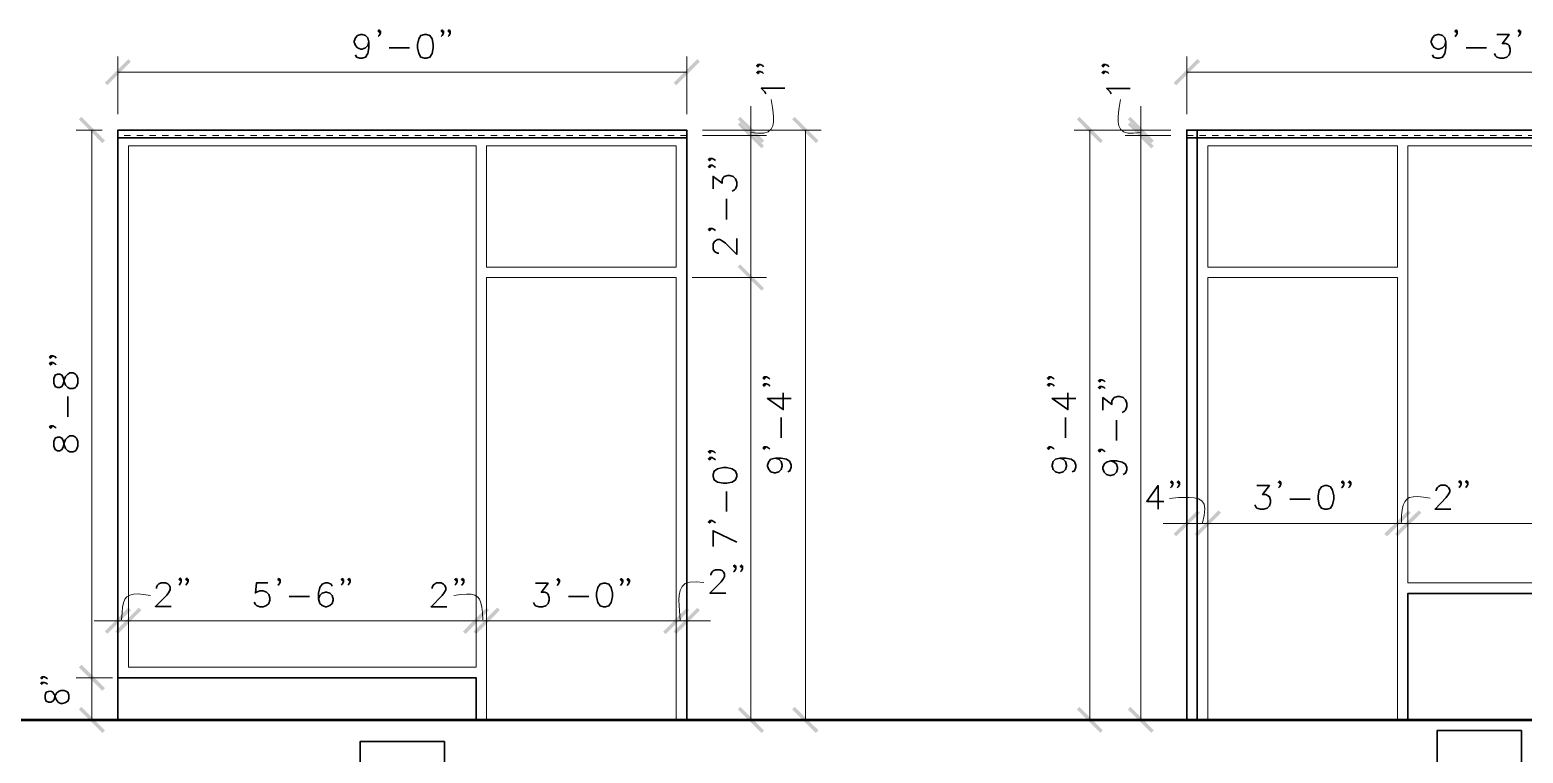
# Model space of a CAD drawing. Header units: inches. Extents: x 5 to 516, y -193 to 129.
# Drawn here: x 251.53 to 275.15, y -60.74 to -49.3 of the extents above; entities that cross this region are included whole.
import ezdxf

# ---------------------------------------------------------------- set-up
doc = ezdxf.new("R2010")
doc.units = ezdxf.units.IN
doc.header["$MEASUREMENT"] = 0
doc.linetypes.add('PDF_IMPORT', pattern=[1, 0.8, -0.2])
doc.layers.add('PDF3_Geometry', color=7, linetype='Continuous')
doc.layers.add('PDF3_Solid Fills', color=7, linetype='Continuous')

msp = doc.modelspace()

# ---------------------------------------------------------------- hatches: boundary and pattern name
at = {"layer": 'PDF3_Solid Fills', "transparency": 33554559}
for points in [[(253.1257345, -49.7989952), (253.085737, -49.7589978), (252.7124293, -50.132302), (252.7524251, -50.1723046)], [(261.7118505, -50.1323072), (261.7518479, -50.1723046), (262.1251591, -49.7989936), (262.0851599, -49.7589978)], [(270.0379836, -49.7989952), (269.9979862, -49.7589978), (269.6213436, -50.1356351), (269.6613411, -50.1723046)], [(252.6757647, -51.0889109), (252.7157621, -51.0489134), (252.3424511, -50.6722725), (252.3024553, -50.7122683)], [(262.72512, -50.7955963), (263.1017625, -51.1722389), (263.1417599, -51.1322414), (262.7651158, -50.7556005)], [(262.7651175, -50.6722709), (262.7251201, -50.7122683), (263.1017608, -51.0889092), (263.14176, -51.0489134)], [(263.9617063, -51.0889109), (264.0017037, -51.0489134), (263.6250629, -50.6722725), (263.5883969, -50.7122683)], [(268.4614178, -51.0889109), (268.5014152, -51.0489134), (268.1281059, -50.6722725), (268.0881084, -50.7122683)], [(268.9347218, -50.6722709), (268.8947244, -50.7122683), (269.268032, -51.0889092), (269.3080312, -51.0489134)], [(268.8947244, -50.7955963), (269.2680338, -51.1722389), (269.3080312, -51.1322414), (268.9347202, -50.7556005)], [(263.1417599, -53.3820972), (262.7651158, -53.0054563), (262.72512, -53.0454521), (263.1017625, -53.4220946)], [(269.6213437, -57.2718437), (269.6613411, -57.3118411), (270.0379837, -56.9385369), (269.9979862, -56.8985343)], [(269.9946531, -57.3118411), (270.3712956, -56.9385318), (270.3312981, -56.8985343), (269.9546556, -57.2718453)], [(273.3311058, -56.8985343), (272.9544633, -57.2718437), (272.9944607, -57.3118411), (273.3711033, -56.9385369)], [(273.1611167, -57.3118411), (273.5377592, -56.9385318), (273.4977618, -56.8985343), (273.1211192, -57.2718453)], [(252.7124275, -58.8150797), (252.7524249, -58.8550772), (253.1257361, -58.478433), (253.0857369, -58.4384372)], [(252.919081, -58.8550807), (253.2923904, -58.4784382), (253.252393, -58.4384407), (252.8790852, -58.8150781)], [(258.7520403, -58.4384372), (258.3787309, -58.8150797), (258.4187283, -58.8550772), (258.7920395, -58.478433)], [(258.9586938, -58.4817678), (258.9186964, -58.4417703), (258.5453886, -58.8184145), (258.5853844, -58.8584103)], [(258.9620268, -58.4784382), (258.9220294, -58.4384407), (258.5487216, -58.8150781), (258.5853843, -58.8550807)], [(261.9185039, -58.4417736), (261.5451945, -58.8184161), (261.585192, -58.8584135), (261.9585031, -58.4817694)], [(262.1251575, -58.4817678), (262.08516, -58.4417703), (261.7118523, -58.8184145), (261.7518481, -58.8584103)], [(252.7157621, -59.7150209), (252.3424527, -59.3417115), (252.3024553, -59.381709), (252.6757647, -59.7550219)], [(263.6250613, -60.0083355), (263.588397, -60.0483329), (263.9617079, -60.4216475), (264.0017038, -60.3816449)], [(268.1281058, -60.0083355), (268.0881084, -60.0483329), (268.4614194, -60.4216475), (268.5014152, -60.3816449)]]:
    msp.add_hatch(color=256, dxfattribs=at).paths.add_polyline_path(points)

# ---------------------------------------------------------------- linework, layer by layer
at = {"layer": 'PDF3_Geometry', "lineweight": 35}
for points in [[(256.892159, -49.4923471), (256.8754934, -49.545677), (256.8388291, -49.5823413), (256.7854991, -49.5990069), (256.7655004, -49.5990069), (256.7121705, -49.5823413), (256.6788393, -49.545677), (256.6588406, -49.4923471), (256.6588406, -49.4756815), (256.6788393, -49.4223516), (256.7121705, -49.3856873), (256.7655004, -49.3690217), (256.7854991, -49.3690217), (256.8388291, -49.3856873), (256.8754934, -49.4223516), (256.892159, -49.4923471), (256.892159, -49.5823413), (256.8754934, -49.6723356), (256.8388291, -49.7256655), (256.7854991, -49.7423311), (256.7488348, -49.7423311), (256.6955049, -49.7256655), (256.6788393, -49.6890012)], [(257.0721503, -49.3156888), (257.0521516, -49.3323544), (257.035486, -49.3156888), (257.0521516, -49.2956901), (257.0721503, -49.3156888), (257.0721503, -49.34902), (257.0521516, -49.3856843), (257.035486, -49.4023499)], [(258.0720862, -49.3156888), (258.0520875, -49.3323544), (258.0354219, -49.3156888), (258.0520875, -49.2956901), (258.0720862, -49.3156888), (258.0720862, -49.34902), (258.0520875, -49.3856843), (258.0354219, -49.4023499)], [(258.178745, -49.3156888), (258.1587463, -49.3323544), (258.1420807, -49.3156888), (258.1587463, -49.2956901), (258.178745, -49.3156888), (258.178745, -49.34902), (258.1587463, -49.3856843), (258.1420807, -49.4023499)], [(273.9277353, -49.4923471), (273.9110697, -49.545677), (273.8744054, -49.5823413), (273.8210755, -49.5990069), (273.8010768, -49.5990069), (273.7477469, -49.5823413), (273.7144157, -49.545677), (273.6944169, -49.4923471), (273.6944169, -49.4756815), (273.7144157, -49.4223516), (273.7477469, -49.3856873), (273.8010768, -49.3690217), (273.8210755, -49.3690217), (273.8744054, -49.3856873), (273.9110697, -49.4223516), (273.9277353, -49.4923471), (273.9277353, -49.5823413), (273.9110697, -49.6723356), (273.8744054, -49.7256655), (273.8210755, -49.7423311), (273.7844112, -49.7423311), (273.7310813, -49.7256655), (273.7144157, -49.6890012)], [(274.1077232, -49.3156888), (274.0877245, -49.3323544), (274.0710589, -49.3156888), (274.0877245, -49.2956901), (274.1077232, -49.3156888), (274.1077232, -49.34902), (274.0877245, -49.3856843), (274.0710589, -49.4023499)], [(274.731015, -49.3690233), (274.927669, -49.3690233), (274.8210092, -49.5123474), (274.8743391, -49.5123474), (274.9110034, -49.529013), (274.927669, -49.5456786), (274.9443346, -49.5990086), (274.9443346, -49.6356729), (274.927669, -49.6890028), (274.8910047, -49.7256671), (274.8376748, -49.7423327), (274.7843449, -49.7423327), (274.731015, -49.7256671), (274.7143494, -49.7090015), (274.6943507, -49.6723372)], [(275.1076591, -49.3156888), (275.0876604, -49.3323544), (275.0709948, -49.3156888), (275.0876604, -49.2956901), (275.1076591, -49.3156888), (275.1076591, -49.34902), (275.0876604, -49.3856843), (275.0709948, -49.4023499)], [(257.212139, -49.5823411), (257.5354516, -49.5823411)], [(274.2477137, -49.5823411), (274.5710263, -49.5823411)], [(263.0450984, -49.845657), (263.061764, -49.8623226), (263.0450984, -49.8823213), (263.0250996, -49.8623226), (263.0450984, -49.845657), (263.0817627, -49.845657), (263.1150939, -49.8623226), (263.1350926, -49.8823213)], [(263.0450984, -49.9523192), (263.061764, -49.9689848), (263.0450984, -49.9889836), (263.0250996, -49.9689848), (263.0450984, -49.9523192), (263.0817627, -49.9523192), (263.1150939, -49.9689848), (263.1350926, -49.9889836)], [(268.5080829, -49.845657), (268.5247485, -49.8623226), (268.5080829, -49.8823213), (268.4880842, -49.8623226), (268.5080829, -49.845657), (268.5447472, -49.845657), (268.5780784, -49.8623226), (268.5980772, -49.8823213)], [(268.5080829, -49.9523192), (268.5247485, -49.972318), (268.5080829, -49.9889836), (268.4880842, -49.972318), (268.5080829, -49.9523192), (268.5447472, -49.9523192), (268.5780784, -49.972318), (268.5980772, -49.9889836)], [(263.1684255, -50.3089587), (263.1517599, -50.2756275), (263.09843, -50.2189645), (263.4717394, -50.2189645)], [(268.6314067, -50.3089587), (268.6147411, -50.2756275), (268.5614112, -50.2222976), (268.9347206, -50.2222976)], [(258.585386, -60.214994), (258.585386, -59.5483701), (252.9190827, -59.5483701), (252.9190827, -50.8822591), (261.9185057, -50.8822591), (261.9185057, -60.214994)], [(261.9185057, -51.0055829), (252.9190827, -51.0055829)], [(273.3277728, -60.214994), (273.3277728, -58.2151223), (279.0807371, -58.2151223), (279.0807371, -50.8822591), (269.8279972, -50.8822591), (269.8279972, -60.214994)], [(269.8279972, -51.0055829), (279.0807371, -51.0055829)], [(269.9946531, -50.8822591), (269.9946531, -60.214994)], [(262.2818145, -51.3288925), (262.2984801, -51.3488912), (262.2818145, -51.3655568), (262.2618158, -51.3488912), (262.2818145, -51.3288925), (262.3184788, -51.3288925), (262.35181, -51.3488912), (262.3718087, -51.3655568)], [(262.2818145, -51.4388844), (262.2984801, -51.45555), (262.2818145, -51.4722156), (262.2618158, -51.45555), (262.2818145, -51.4388844), (262.3184788, -51.4388844), (262.35181, -51.45555), (262.3718087, -51.4722156)], [(262.3351456, -51.8121989), (262.3351456, -51.6155448), (262.4784698, -51.7222047), (262.4784698, -51.6688748), (262.4951354, -51.6355436), (262.511801, -51.6155448), (262.568464, -51.5988793), (262.6017952, -51.5988793), (262.6551251, -51.6155448), (262.6917894, -51.6522092), (262.708455, -51.7055391), (262.708455, -51.758869), (262.6917894, -51.8121989), (262.6751238, -51.8288645), (262.6384595, -51.8488632)], [(262.5484634, -52.2954985), (262.5484634, -51.9721859)], [(262.2818145, -52.4388202), (262.2984801, -52.4554858), (262.2818145, -52.4721514), (262.2618158, -52.4554858), (262.2818145, -52.4388202), (262.3184788, -52.4388202), (262.35181, -52.4554858), (262.3718087, -52.4721514)], [(262.4251396, -52.8287963), (262.4051409, -52.8287963), (262.3718097, -52.8121307), (262.351811, -52.7954651), (262.3351454, -52.7588008), (262.3351454, -52.6888053), (262.351811, -52.652141), (262.3718097, -52.6354754), (262.4051409, -52.6154767), (262.4418052, -52.6154767), (262.4784695, -52.6354754), (262.5317994, -52.6688066), (262.7084548, -52.848795), (262.7084548, -52.5988111)], [(251.8558167, -54.4553603), (251.8758154, -54.4720259), (251.8558167, -54.4920247), (251.8391511, -54.4720259), (251.8558167, -54.4553603), (251.892481, -54.4553603), (251.9291453, -54.4720259), (251.9458109, -54.4920247)], [(251.8558167, -54.5620226), (251.8758154, -54.5820213), (251.8558167, -54.5986869), (251.8391511, -54.5820213), (251.8558167, -54.5620226), (251.892481, -54.5620226), (251.9291453, -54.5820213), (251.9458109, -54.5986869)], [(263.1417583, -54.7886723), (263.161757, -54.8053379), (263.1417583, -54.8253366), (263.1250927, -54.8053379), (263.1417583, -54.7886723), (263.1784226, -54.7886723), (263.2150869, -54.8053379), (263.2317525, -54.8253366)], [(267.6448028, -54.7886723), (267.6614684, -54.8053379), (267.6448028, -54.8253366), (267.6248041, -54.8053379), (267.6448028, -54.7886723), (267.678134, -54.7886723), (267.7147983, -54.8053379), (267.7314639, -54.8253366)], [(263.1417583, -54.8953346), (263.161757, -54.9153333), (263.1417583, -54.9319989), (263.1250927, -54.9153333), (263.1417583, -54.8953346), (263.1784226, -54.8953346), (263.2150869, -54.9153333), (263.2317525, -54.9319989)], [(263.5717319, -55.1286502), (263.1950894, -55.1286502), (263.4450734, -55.3053056), (263.4450734, -55.038656)], [(267.6448028, -54.8953346), (267.6614684, -54.9153333), (267.6448028, -54.9319989), (267.6248041, -54.9153333), (267.6448028, -54.8953346), (267.678134, -54.8953346), (267.7147983, -54.9153333), (267.7314639, -54.9319989)], [(268.0714433, -55.1286502), (267.6981339, -55.1286502), (267.9481179, -55.3053056), (267.9481179, -55.038656)], [(268.4480858, -54.8320045), (268.4680845, -54.8486701), (268.4480858, -54.8653357), (268.4314202, -54.8486701), (268.4480858, -54.8320045), (268.4847501, -54.8320045), (268.5214145, -54.8486701), (268.5380801, -54.8653357)], [(268.4480858, -54.93866), (268.4680845, -54.9553256), (268.4480858, -54.9719912), (268.4314202, -54.9553256), (268.4480858, -54.93866), (268.4847501, -54.93866), (268.5214145, -54.9553256), (268.5380801, -54.9719912)], [(252.1257986, -55.41863), (252.1257986, -55.0986505)], [(268.5014153, -55.3119745), (268.5014153, -55.1153205), (268.6447394, -55.2219803), (268.6447394, -55.1686504), (268.6647381, -55.1353192), (268.6814037, -55.1153205), (268.7347336, -55.0986549), (268.771398, -55.0986549), (268.8247279, -55.1153205), (268.8613922, -55.1519848), (268.8780578, -55.2053147), (268.8780578, -55.2586446), (268.8613922, -55.3119745), (268.8413935, -55.3319732), (268.8080623, -55.3486388)], [(263.4117436, -55.751942), (263.4117436, -55.4319625)], [(267.9114534, -55.751942), (267.9114534, -55.4319625)], [(268.7180677, -55.7952742), (268.7180677, -55.4719616)], [(251.8558167, -55.5619585), (251.8758154, -55.5819572), (251.8558167, -55.5986228), (251.8391511, -55.5819572), (251.8558167, -55.5619585), (251.892481, -55.5619585), (251.9291453, -55.5819572), (251.9458109, -55.5986228)], [(262.2818145, -55.9552642), (262.2984801, -55.9719298), (262.2818145, -55.9919285), (262.2618158, -55.9719298), (262.2818145, -55.9552642), (262.3151457, -55.9552642), (262.35181, -55.9719298), (262.3718087, -55.9919285)], [(263.1417583, -55.8952705), (263.161757, -55.9152692), (263.1417583, -55.9319348), (263.1250927, -55.9152692), (263.1417583, -55.8952705), (263.1784226, -55.8952705), (263.2150869, -55.9152692), (263.2317525, -55.9319348)], [(267.6448028, -55.8952705), (267.6614684, -55.9152692), (267.6448028, -55.9319348), (267.6248041, -55.9152692), (267.6448028, -55.8952705), (267.678134, -55.8952705), (267.7147983, -55.9152692), (267.7314639, -55.9319348)], [(268.4480858, -55.9385959), (268.4680845, -55.9552615), (268.4480858, -55.9719271), (268.4314202, -55.9552615), (268.4480858, -55.9385959), (268.4847501, -55.9385959), (268.5214145, -55.9552615), (268.5380801, -55.9719271)], [(262.2818145, -56.0619264), (262.2984801, -56.0819252), (262.2818145, -56.0985908), (262.2618158, -56.0819252), (262.2818145, -56.0619264), (262.3151457, -56.0619264), (262.35181, -56.0819252), (262.3718087, -56.0985908)], [(263.3217496, -56.0752584), (263.3750795, -56.091924), (263.4117438, -56.1285883), (263.4284094, -56.1819182), (263.4284094, -56.1985838), (263.4117438, -56.2519137), (263.3750795, -56.288578), (263.3217496, -56.3052436), (263.3017509, -56.3052436), (263.248421, -56.288578), (263.2150898, -56.2519137), (263.195091, -56.1985838), (263.195091, -56.1819182), (263.2150898, -56.1285883), (263.248421, -56.091924), (263.3217496, -56.0752584), (263.4117438, -56.0752584), (263.4984049, -56.091924), (263.5517348, -56.1285883), (263.5717336, -56.1819182), (263.5717336, -56.2185825), (263.5517348, -56.2719124), (263.5184037, -56.288578)], [(267.8214594, -56.0752584), (267.8747893, -56.091924), (267.9114536, -56.1285883), (267.9281192, -56.1819182), (267.9281192, -56.1985838), (267.9114536, -56.2519137), (267.8747893, -56.288578), (267.8214594, -56.3052436), (267.8047938, -56.3052436), (267.7514639, -56.288578), (267.7147996, -56.2519137), (267.698134, -56.1985838), (267.698134, -56.1819182), (267.7147996, -56.1285883), (267.7514639, -56.091924), (267.8214594, -56.0752584), (267.9114536, -56.0752584), (268.0014479, -56.091924), (268.0547778, -56.1285883), (268.0714434, -56.1819182), (268.0714434, -56.2185825), (268.0547778, -56.2719124), (268.0181135, -56.288578)], [(268.6280737, -56.1152542), (268.6814037, -56.1352529), (268.718068, -56.1685841), (268.7347336, -56.221914), (268.7347336, -56.2419127), (268.718068, -56.2952426), (268.6814037, -56.331907), (268.6280737, -56.3485726), (268.6114081, -56.3485726), (268.5580782, -56.331907), (268.5214139, -56.2952426), (268.5014152, -56.2419127), (268.5014152, -56.221914), (268.5214139, -56.1685841), (268.5580782, -56.1352529), (268.6280737, -56.1152542), (268.718068, -56.1152542), (268.8080622, -56.1352529), (268.8613921, -56.1685841), (268.8780577, -56.221914), (268.8780577, -56.2585783), (268.8613921, -56.3119082), (268.8247278, -56.331907)], [(269.6080117, -56.4552321), (269.588013, -56.4718977), (269.5713474, -56.4552321), (269.588013, -56.4352334), (269.6080117, -56.4552321), (269.6080117, -56.4885633), (269.588013, -56.5252276), (269.5713474, -56.5418932)], [(269.7146706, -56.4552321), (269.6946719, -56.4718977), (269.6780063, -56.4552321), (269.6946719, -56.4352334), (269.7146706, -56.4552321), (269.7146706, -56.4885633), (269.6946719, -56.5252276), (269.6780063, -56.5418932)], [(271.3145674, -56.4552321), (271.2979018, -56.4718977), (271.277903, -56.4552321), (271.2979018, -56.4352334), (271.3145674, -56.4552321), (271.3145674, -56.4885633), (271.2979018, -56.5252276), (271.277903, -56.5418932)], [(272.3145032, -56.4552321), (272.2978376, -56.4718977), (272.2778389, -56.4552321), (272.2978376, -56.4352334), (272.3145032, -56.4552321), (272.3145032, -56.4885633), (272.2978376, -56.5252276), (272.2778389, -56.5418932)], [(272.4211655, -56.4552321), (272.4044999, -56.4718977), (272.3845012, -56.4552321), (272.4044999, -56.4352334), (272.4211655, -56.4552321), (272.4211655, -56.4885633), (272.4044999, -56.5252276), (272.3845012, -56.5418932)], [(274.1677186, -56.4485661), (274.151053, -56.4685649), (274.1310543, -56.4485661), (274.151053, -56.4319006), (274.1677186, -56.4485661), (274.1677186, -56.4852305), (274.151053, -56.5218948), (274.1310543, -56.5385604)], [(274.2743792, -56.4485661), (274.2577136, -56.4685649), (274.2377149, -56.4485661), (274.2577136, -56.4319006), (274.2743792, -56.4485661), (274.2743792, -56.4852305), (274.2577136, -56.5218948), (274.2377149, -56.5385604)], [(262.5484634, -56.9185338), (262.5484634, -56.5985544)], [(269.3746927, -56.8818693), (269.3746927, -56.5085599), (269.1947042, -56.7585438), (269.4646869, -56.7585438)], [(270.9379266, -56.5085599), (271.1345807, -56.5085599), (271.0279208, -56.6485509), (271.0812507, -56.6485509), (271.1179151, -56.6685496), (271.1345807, -56.6852152), (271.1545794, -56.7385451), (271.1545794, -56.7752094), (271.1345807, -56.8285393), (271.1012495, -56.8652037), (271.0479195, -56.8818693), (270.9945896, -56.8818693), (270.9379266, -56.8652037), (270.921261, -56.8452049), (270.9045954, -56.8118737)], [(273.7744113, -56.5918879), (273.7744113, -56.5752223), (273.79441, -56.5385579), (273.8110756, -56.5218923), (273.8477399, -56.5018936), (273.9177354, -56.5018936), (273.9543997, -56.5218923), (273.9710653, -56.5385579), (273.9877309, -56.5752223), (273.9877309, -56.6085534), (273.9710653, -56.6452178), (273.934401, -56.6985477), (273.7577457, -56.8785361), (274.0077296, -56.8785361)], [(271.4578924, -56.7218776), (271.7778719, -56.7218776)], [(262.2818145, -57.0618623), (262.2984801, -57.081861), (262.2818145, -57.0985266), (262.2618158, -57.081861), (262.2818145, -57.0618623), (262.3151457, -57.0618623), (262.35181, -57.081861), (262.3718087, -57.0985266)], [(262.7084534, -57.4018403), (262.335144, -57.2218518), (262.335144, -57.4718358)], [(262.3018124, -57.9251357), (262.3018124, -57.9084701), (262.3218111, -57.8718058), (262.3384767, -57.8551402), (262.375141, -57.8384746), (262.4451366, -57.8384746), (262.4818009, -57.8551402), (262.4984665, -57.8718058), (262.5184652, -57.9084701), (262.5184652, -57.9451344), (262.4984665, -57.9784656), (262.4651353, -58.0317955), (262.2851468, -58.211784), (262.5351308, -58.211784)], [(262.6951215, -57.781814), (262.6784559, -57.8018127), (262.6584572, -57.781814), (262.6784559, -57.7651484), (262.6951215, -57.781814), (262.6951215, -57.8184783), (262.6784559, -57.8551426), (262.6584572, -57.8718082)], [(262.8017804, -57.781814), (262.7851148, -57.8018127), (262.7684492, -57.781814), (262.7851148, -57.7651484), (262.8017804, -57.781814), (262.8017804, -57.8184783), (262.7851148, -57.8551426), (262.7684492, -57.8718082)], [(253.5323755, -58.1351239), (253.5323755, -58.1151252), (253.5490411, -58.081794), (253.5657067, -58.0617952), (253.602371, -58.0451296), (253.6723665, -58.0451296), (253.7090308, -58.0617952), (253.7290295, -58.081794), (253.7456951, -58.1151252), (253.7456951, -58.1517895), (253.7290295, -58.1884538), (253.6923652, -58.2417837), (253.5123767, -58.418439), (253.7623607, -58.418439)], [(253.9223515, -57.9918022), (253.9056859, -58.0084678), (253.8890203, -57.9918022), (253.9056859, -57.9718034), (253.9223515, -57.9918022), (253.9223515, -58.0251334), (253.9056859, -58.0617977), (253.8890203, -58.0817964)], [(254.0323434, -57.9918022), (254.0123447, -58.0084678), (253.9956791, -57.9918022), (254.0123447, -57.9718034), (254.0323434, -57.9918022), (254.0323434, -58.0251334), (254.0123447, -58.0617977), (253.9956791, -58.0817964)], [(255.2922622, -58.0484663), (255.1122738, -58.0484663), (255.0956082, -58.208456), (255.1122738, -58.1917904), (255.1656037, -58.1751248), (255.2189336, -58.1751248), (255.2722635, -58.1917904), (255.3089278, -58.2284547), (255.3255934, -58.2817847), (255.3255934, -58.318449), (255.3089278, -58.3717789), (255.2722635, -58.4051101), (255.2189336, -58.4251088), (255.1656037, -58.4251088), (255.1122738, -58.4051101), (255.0956082, -58.3884445), (255.0756094, -58.3517802)], [(255.4889185, -57.9951318), (255.4689197, -58.0117974), (255.4522541, -57.9951318), (255.4689197, -57.9784662), (255.4889185, -57.9951318), (255.4889185, -58.0317961), (255.4689197, -58.0651273), (255.4522541, -58.085126)], [(256.308863, -58.101794), (256.2921974, -58.0651297), (256.2388675, -58.0484641), (256.2022032, -58.0484641), (256.1488733, -58.0651297), (256.112209, -58.1217927), (256.0955434, -58.2084539), (256.0955434, -58.2984481), (256.112209, -58.3717767), (256.1488733, -58.4051079), (256.2022032, -58.4251066), (256.2188688, -58.4251066), (256.2721987, -58.4051079), (256.308863, -58.3717767), (256.3255286, -58.3184468), (256.3255286, -58.2984481), (256.308863, -58.2451182), (256.2721987, -58.2084539), (256.2188688, -58.1917883), (256.2022032, -58.1917883), (256.1488733, -58.2084539), (256.112209, -58.2451182), (256.0955434, -58.2984481)], [(256.4888543, -57.9951318), (256.4688556, -58.0117974), (256.45219, -57.9951318), (256.4688556, -57.9784662), (256.4888543, -57.9951318), (256.4888543, -58.0317961), (256.4688556, -58.0651273), (256.45219, -58.085126)], [(256.5955132, -57.9951318), (256.5755145, -58.0117974), (256.5588489, -57.9951318), (256.5755145, -57.9784662), (256.5955132, -57.9951318), (256.5955132, -58.0317961), (256.5755145, -58.0651273), (256.5588489, -58.085126)], [(257.8920949, -58.1384535), (257.8920949, -58.1217879), (257.9087605, -58.0851235), (257.9287592, -58.0651248), (257.9620904, -58.0484592), (258.035419, -58.0484592), (258.0687502, -58.0651248), (258.0887489, -58.0851235), (258.1054145, -58.1217879), (258.1054145, -58.1551191), (258.0887489, -58.1917834), (258.0520846, -58.2451133), (257.8754293, -58.4251018), (258.1254132, -58.4251018)], [(258.2854039, -57.9951318), (258.2654052, -58.0117974), (258.2487396, -57.9951318), (258.2654052, -57.9784662), (258.2854039, -57.9951318), (258.2854039, -58.0317961), (258.2654052, -58.0651273), (258.2487396, -58.085126)], [(258.3920628, -57.9951318), (258.3753972, -58.0117974), (258.3553985, -57.9951318), (258.3753972, -57.9784662), (258.3920628, -57.9951318), (258.3920628, -58.0317961), (258.3753972, -58.0651273), (258.3553985, -58.085126)], [(259.5286578, -58.0517959), (259.7253119, -58.0517959), (259.6186521, -58.19512), (259.671982, -58.19512), (259.7086463, -58.2117856), (259.7253119, -58.2284512), (259.7419775, -58.2817811), (259.7419775, -58.3184454), (259.7253119, -58.3717754), (259.6886476, -58.4084397), (259.6353176, -58.4251053), (259.5819877, -58.4251053), (259.5286578, -58.4084397), (259.5119922, -58.3917741), (259.4919935, -58.3551098)], [(259.905302, -57.9984681), (259.8853032, -58.0151337), (259.8686377, -57.9984681), (259.8853032, -57.9784694), (259.905302, -57.9984681), (259.905302, -58.0317993), (259.8853032, -58.0684636), (259.8686377, -58.0884624)], [(260.9052379, -57.9984681), (260.8852391, -58.0151337), (260.8685735, -57.9984681), (260.8852391, -57.9784694), (260.9052379, -57.9984681), (260.9052379, -58.0317993), (260.8852391, -58.0684636), (260.8685735, -58.0884624)], [(261.0118967, -57.9984681), (260.991898, -58.0151337), (260.9752324, -57.9984681), (260.991898, -57.9784694), (261.0118967, -57.9984681), (261.0118967, -58.0317993), (260.991898, -58.0684636), (260.9752324, -58.0884624)], [(255.6289072, -58.261784), (255.9522198, -58.261784)], [(260.0486237, -58.2651136), (260.3686032, -58.2651136)], [(251.7158246, -59.5350382), (251.7324902, -59.5517038), (251.7158246, -59.5650363), (251.699159, -59.5517038), (251.7158246, -59.5350382), (251.7524889, -59.5350382), (251.7858201, -59.5517038), (251.8058188, -59.5650363)], [(251.7158246, -59.6216958), (251.7324902, -59.6350282), (251.7158246, -59.6516938), (251.699159, -59.6350282), (251.7158246, -59.6216958), (251.7524889, -59.6216958), (251.7858201, -59.6350282), (251.8058188, -59.6516938)], [(251.7858213, -59.7783521), (251.7691557, -59.8216827), (251.7691557, -59.8783457), (251.7858213, -59.9216763), (251.8224856, -59.9350087), (251.8591499, -59.9350087), (251.8924811, -59.9216763), (251.9124799, -59.8950113), (251.9291455, -59.8350152), (251.9491442, -59.7950177), (251.9824754, -59.7650196), (252.0191397, -59.7516872), (252.0724696, -59.7516872), (252.1091339, -59.7650196), (252.1257995, -59.7783521), (252.1424651, -59.8216827), (252.1424651, -59.8783457), (252.1257995, -59.9216763)], [(252.9190827, -59.5483701), (252.9190827, -60.214994)]]:
    msp.add_lwpolyline(points, dxfattribs=at)
for points in [[(257.7687711, -49.3690233), (257.712108, -49.3856889), (257.6787768, -49.4390188), (257.6587781, -49.529013), (257.6587781, -49.582343), (257.6787768, -49.6723372), (257.712108, -49.7256671), (257.7687711, -49.7423327), (257.8021023, -49.7423327), (257.8554322, -49.7256671), (257.8920965, -49.6723372), (257.9087621, -49.582343), (257.9087621, -49.529013), (257.8920965, -49.4390188), (257.8554322, -49.3856889), (257.8021023, -49.3690233)], [(251.9091444, -54.8853322), (251.9291432, -54.9386621), (251.9624744, -54.9553277), (251.9991387, -54.9553277), (252.035803, -54.9386621), (252.0524686, -54.9019978), (252.0724673, -54.8320023), (252.0891329, -54.7786724), (252.1257972, -54.7420081), (252.1591284, -54.7220094), (252.2124583, -54.7220094), (252.2491226, -54.7420081), (252.2657882, -54.7586737), (252.285787, -54.8120036), (252.285787, -54.8853322), (252.2657882, -54.9386621), (252.2491226, -54.9553277), (252.2124583, -54.9719933), (252.1591284, -54.9719933), (252.1257972, -54.9553277), (252.0891329, -54.9186634), (252.0724673, -54.8653335), (252.0524686, -54.795338), (252.035803, -54.7586737), (251.9991387, -54.7420081), (251.9624744, -54.7420081), (251.9291432, -54.7586737), (251.9091444, -54.8120036)], [(251.9091444, -55.8852681), (251.9291432, -55.938598), (251.9624744, -55.9552636), (251.9991387, -55.9552636), (252.035803, -55.938598), (252.0524686, -55.9019337), (252.0724673, -55.8319382), (252.0891329, -55.7786083), (252.1257972, -55.741944), (252.1591284, -55.7219453), (252.2124583, -55.7219453), (252.2491226, -55.741944), (252.2657882, -55.7586096), (252.285787, -55.8119395), (252.285787, -55.8852681), (252.2657882, -55.938598), (252.2491226, -55.9552636), (252.2124583, -55.9719292), (252.1591284, -55.9719292), (252.1257972, -55.9552636), (252.0891329, -55.9185993), (252.0724673, -55.8652694), (252.0524686, -55.7952739), (252.035803, -55.7586096), (251.9991387, -55.741944), (251.9624744, -55.741944), (251.9291432, -55.7586096), (251.9091444, -55.8119395)], [(262.3351456, -56.3652382), (262.3518112, -56.4185681), (262.4051411, -56.4552324), (262.4951354, -56.471898), (262.5484653, -56.471898), (262.6384595, -56.4552324), (262.6917894, -56.4185681), (262.708455, -56.3652382), (262.708455, -56.331907), (262.6917894, -56.278577), (262.6384595, -56.2419127), (262.5484653, -56.221914), (262.4951354, -56.221914), (262.4051411, -56.2419127), (262.3518112, -56.278577), (262.3351456, -56.331907)], [(272.0111915, -56.5085599), (271.9578616, -56.5252255), (271.9211973, -56.5785554), (271.9045317, -56.6685496), (271.9045317, -56.7218795), (271.9211973, -56.8118737), (271.9578616, -56.8652037), (272.0111915, -56.8818693), (272.0478558, -56.8818693), (272.1011858, -56.8652037), (272.134517, -56.8118737), (272.1545157, -56.7218795), (272.1545157, -56.6685496), (272.134517, -56.5785554), (272.1011858, -56.5252255), (272.0478558, -56.5085599)], [(260.6019227, -58.0517959), (260.5485928, -58.0684615), (260.5119285, -58.1217914), (260.4919298, -58.2117856), (260.4919298, -58.2651155), (260.5119285, -58.3551098), (260.5485928, -58.4084397), (260.6019227, -58.4251053), (260.6352539, -58.4251053), (260.6885839, -58.4084397), (260.7252482, -58.3551098), (260.7419138, -58.2651155), (260.7419138, -58.2117856), (260.7252482, -58.1217914), (260.6885839, -58.0684615), (260.6352539, -58.0517959)], [(273.7877432, -61.7182275), (273.7877432, -60.3849796), (275.1209911, -60.3849796), (275.1209911, -61.7182275)], [(256.7521703, -61.8915494), (256.7521703, -60.5583016), (258.0854181, -60.5583016), (258.0854181, -61.8915494)]]:
    msp.add_lwpolyline(points, close=True, dxfattribs=at)
at = {"layer": 'PDF3_Geometry', "lineweight": 15}
for points in [[(252.9190827, -50.6322751), (252.9190827, -49.7156672)], [(261.9185057, -50.6322751), (261.9185057, -49.7156672)], [(269.8279972, -50.6322751), (269.8279972, -49.7156672)], [(252.9190827, -49.9656512), (261.9185057, -49.9656512)], [(269.8279972, -49.9656512), (279.0807371, -49.9656512)], [(262.9317735, -50.9655871), (262.9317735, -50.8822591), (262.9317735, -50.5056166)], [(263.2750848, -50.5256136), (263.2550861, -50.3989551)], [(268.7580665, -50.5256136), (268.7780652, -50.3989551)], [(269.1013778, -50.9655871), (269.1013778, -50.8822591), (269.1013778, -50.5056166)], [(252.6690987, -50.8822591), (252.259125, -50.8822591)], [(252.5091087, -60.214994), (252.5091087, -59.5483701), (252.5091087, -50.8822591)], [(262.1684897, -50.8822591), (264.045036, -50.8822591)], [(262.1684897, -50.9655871), (263.181758, -50.9655871), (262.5851296, -50.9655871)], [(262.5851296, -50.8822591), (263.181758, -50.8822591)], [(262.9317735, -50.9222549), (263.0450996, -50.9289211)], [(262.9317735, -60.214994), (262.9317735, -53.2154428), (262.9317735, -50.9655871), (262.9317735, -51.3388965)], [(263.7950503, -50.8822591), (263.7950503, -60.214994)], [(268.0447781, -50.8822591), (269.5780132, -50.8822591), (268.8513931, -50.8822591)], [(268.2947618, -50.8822591), (268.2947618, -60.214994)], [(269.1013778, -50.9222549), (268.9880517, -50.9289211)], [(269.1013778, -51.3388965), (269.1013778, -50.9655871), (269.1013778, -60.214994)], [(273.6810843, -56.7085457), (273.5710914, -56.688547)], [(269.6980056, -56.6985474), (269.5546815, -56.7118799)], [(269.8279972, -58.1317943), (269.8279972, -56.8552095)], [(273.1611168, -58.1317943), (273.1611168, -56.8552095), (273.1611168, -58.0484663)], [(270.1613091, -57.1051877), (269.8279972, -57.1051877), (269.4546878, -57.1051877)], [(270.0746481, -57.0985218), (270.1013131, -56.9785295)], [(272.7878074, -57.1051877), (273.1611168, -57.1051877), (270.1613091, -57.1051877), (270.5379516, -57.1051877)], [(273.1611168, -57.1051877), (273.3277728, -57.1051877)], [(273.2277801, -56.9785284), (273.2244469, -57.0918544)], [(278.5374388, -57.1051877), (278.9107482, -57.1051877), (273.3277728, -57.1051877), (273.7044153, -57.1051877)], [(262.1884876, -58.0417935), (262.0684953, -58.0317942)], [(253.4357155, -58.2484521), (253.3257226, -58.2317865)], [(258.2354058, -58.2484521), (258.3453987, -58.2317865)], [(252.9857444, -58.5184348), (252.9790781, -58.6317609)], [(258.585386, -59.338382), (258.585386, -58.3984422)], [(258.68871, -58.5184348), (258.6920432, -58.6317609)], [(261.8018457, -58.4917647), (261.8151782, -58.6350888)], [(253.0857387, -58.6484238), (252.9190827, -58.6484238), (252.5424402, -58.6484238)], [(258.2120767, -58.6484238), (258.585386, -58.6484238), (253.0857387, -58.6484238), (253.4590481, -58.6484238)], [(258.585386, -58.6484238), (258.7553752, -58.6484238)], [(261.3785403, -58.6484238), (261.7518497, -58.6484238), (258.752042, -58.6484238)], [(258.755375, -58.6484238), (259.1286844, -58.6484238)], [(261.7518497, -58.6484238), (261.9185057, -58.6484238), (262.2951482, -58.6484238)], [(261.7518497, -58.8984077), (261.7518497, -58.8950746)], [(252.8357547, -59.5483701), (252.259125, -59.5483701), (252.6690987, -59.5483701)], [(253.0857387, -59.5483701), (258.585386, -59.5483701)], [(252.6690987, -60.214994), (252.259125, -60.214994)], [(263.181758, -60.214994), (262.1684897, -60.214994), (264.045036, -60.214994)], [(271.154579, -60.214994), (268.0447784, -60.214994)], [(269.5780132, -60.214994), (268.8513931, -60.214994)]]:
    msp.add_lwpolyline(points, dxfattribs=at)
at = {"layer": 'PDF3_Geometry', "linetype": 'PDF_IMPORT', "lineweight": 15, "ltscale": 0.125}
for points in [[(261.9185057, -50.9655871), (252.9190827, -50.9655871)], [(269.8279972, -50.9655871), (279.0807372, -50.9655871)]]:
    msp.add_lwpolyline(points, dxfattribs=at)
at = {"layer": 'PDF3_Geometry', "lineweight": 15}
for points in [[(268.8513931, -50.9655871), (269.5780132, -50.9655871)], [(258.585386, -59.3817141), (258.585386, -51.132243), (253.0857387, -51.132243), (253.0857387, -59.3817141)], [(261.7518497, -53.0487868), (261.7518497, -51.132243), (258.752042, -51.132243), (258.752042, -53.0487868)], [(273.1611168, -53.0487868), (273.1611168, -51.132243), (270.1613091, -51.132243), (270.1613091, -53.0487868)], [(278.9107482, -58.0484663), (278.9107482, -51.132243), (273.3277728, -51.132243), (273.3277728, -58.0484663)], [(261.7518497, -60.214994), (261.7518497, -53.2154428), (258.752042, -53.2154428), (258.752042, -60.214994)], [(263.181758, -53.2154428), (262.0018337, -53.2154428)], [(273.1611168, -60.214994), (273.1611168, -53.2154428), (270.1613091, -53.2154428), (270.1613091, -60.214994)], [(270.1613091, -56.8552095), (270.1613091, -58.1317943)], [(273.3277728, -56.8552095), (273.3277728, -57.9651383)]]:
    msp.add_lwpolyline(points, close=True, dxfattribs=at)
at = {"layer": 'PDF3_Geometry', "lineweight": 50}
msp.add_lwpolyline([(234.3802661, -60.214994), (281.780561, -60.214994)], dxfattribs=at)
at = {"layer": 'PDF3_Geometry', "lineweight": 15}
for points in [[(263.0450996, -50.9289211), (263.3373031, -50.9581415), (263.2999721, -50.7330448), (263.2750848, -50.5256136)], [(268.9880517, -50.9289211), (268.697126, -50.9571415), (268.7344013, -50.7348225), (268.7580665, -50.5256136)], [(270.1013131, -56.9785295), (270.1820857, -56.6642718), (269.9240467, -56.6891036), (269.6980056, -56.6985474)], [(273.5710914, -56.688547), (273.304664, -56.6574378), (273.2499453, -56.7161563), (273.2277801, -56.9785284)], [(262.0684953, -58.0317942), (261.7586262, -58.0004073), (261.7919019, -58.2713344), (261.8018457, -58.4917647)], [(253.3257226, -58.2317865), (253.0706278, -58.1951777), (252.9962993, -58.26384), (252.9857444, -58.5184348)], [(258.3453987, -58.2317865), (258.6098818, -58.1956222), (258.6677114, -58.2656177), (258.68871, -58.5184348)]]:
    msp.add_open_spline(points, degree=3, dxfattribs=at)
at = {"layer": 'PDF3_Geometry', "lineweight": 35}
msp.add_open_spline([(252.1257995, -59.9216763), (251.8674827, -60.0686668), (251.9891972, -59.6781919), (251.7858213, -59.7783521)], degree=3, dxfattribs=at)
at = {"layer": 'PDF3_Solid Fills', "lineweight": 60, "transparency": 33554559}
for points in [[(252.3024535, -60.0483381), (252.7157603, -60.38165), (252.6757629, -60.4216475)], [(252.3424527, -60.0083355), (252.3024553, -60.0483329), (252.7157621, -60.3816449)], [(262.7251183, -60.0483381), (263.1417583, -60.38165), (263.1017608, -60.4216475)], [(262.7651175, -60.0083355), (262.7251201, -60.0483329), (263.14176, -60.3816449)], [(268.8947226, -60.0483381), (269.3080295, -60.38165), (269.268032, -60.4216475)], [(268.9347218, -60.0083355), (268.8947244, -60.0483329), (269.3080312, -60.3816449)]]:
    msp.add_solid(points, dxfattribs=at)

doc.saveas('drawing.dxf')
